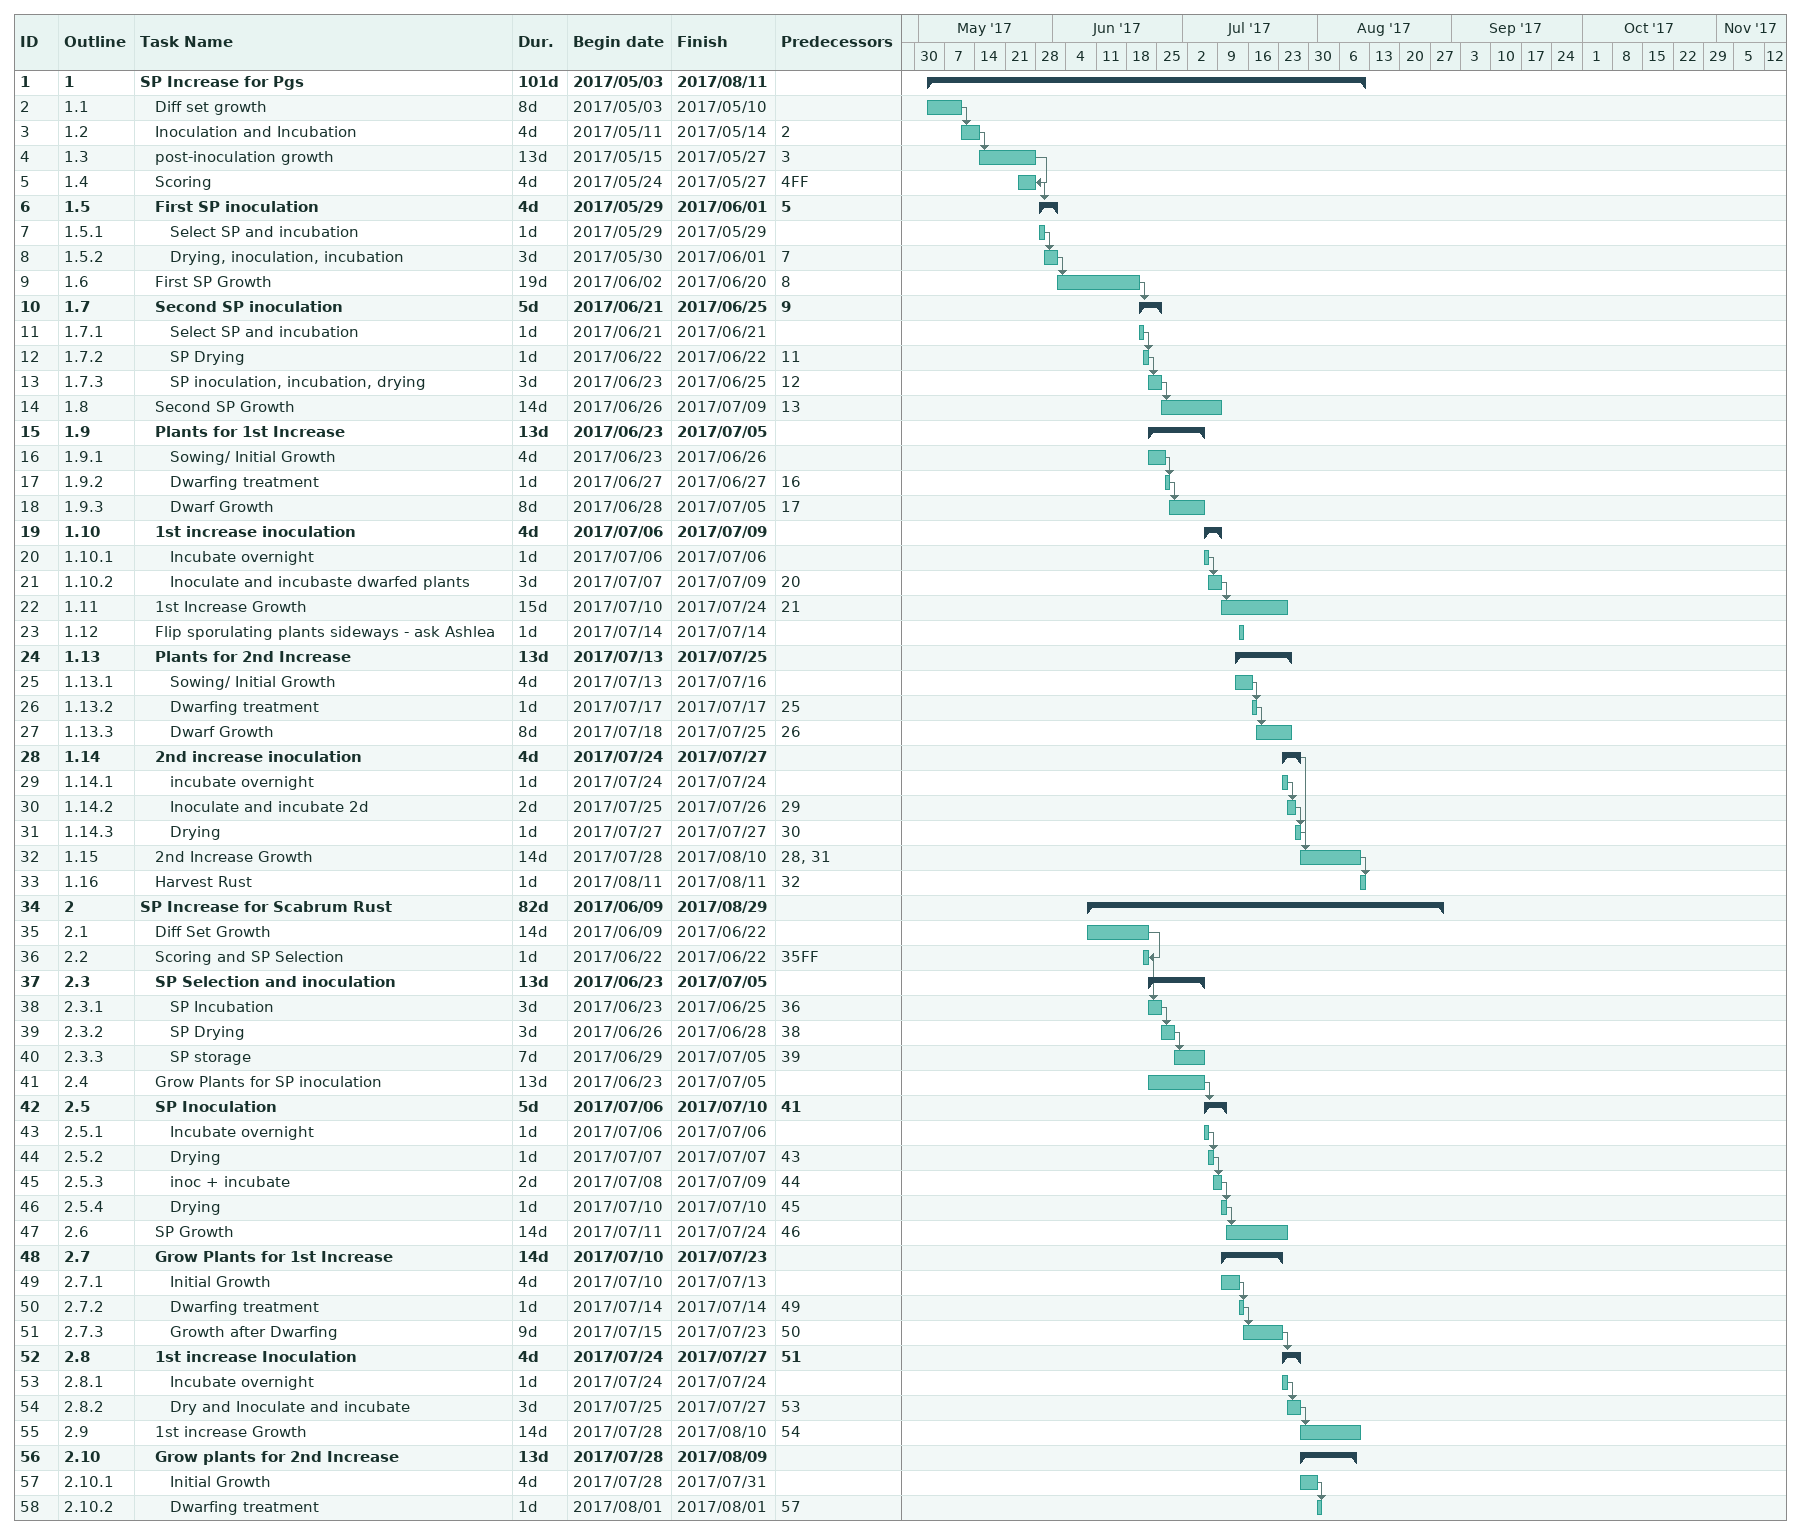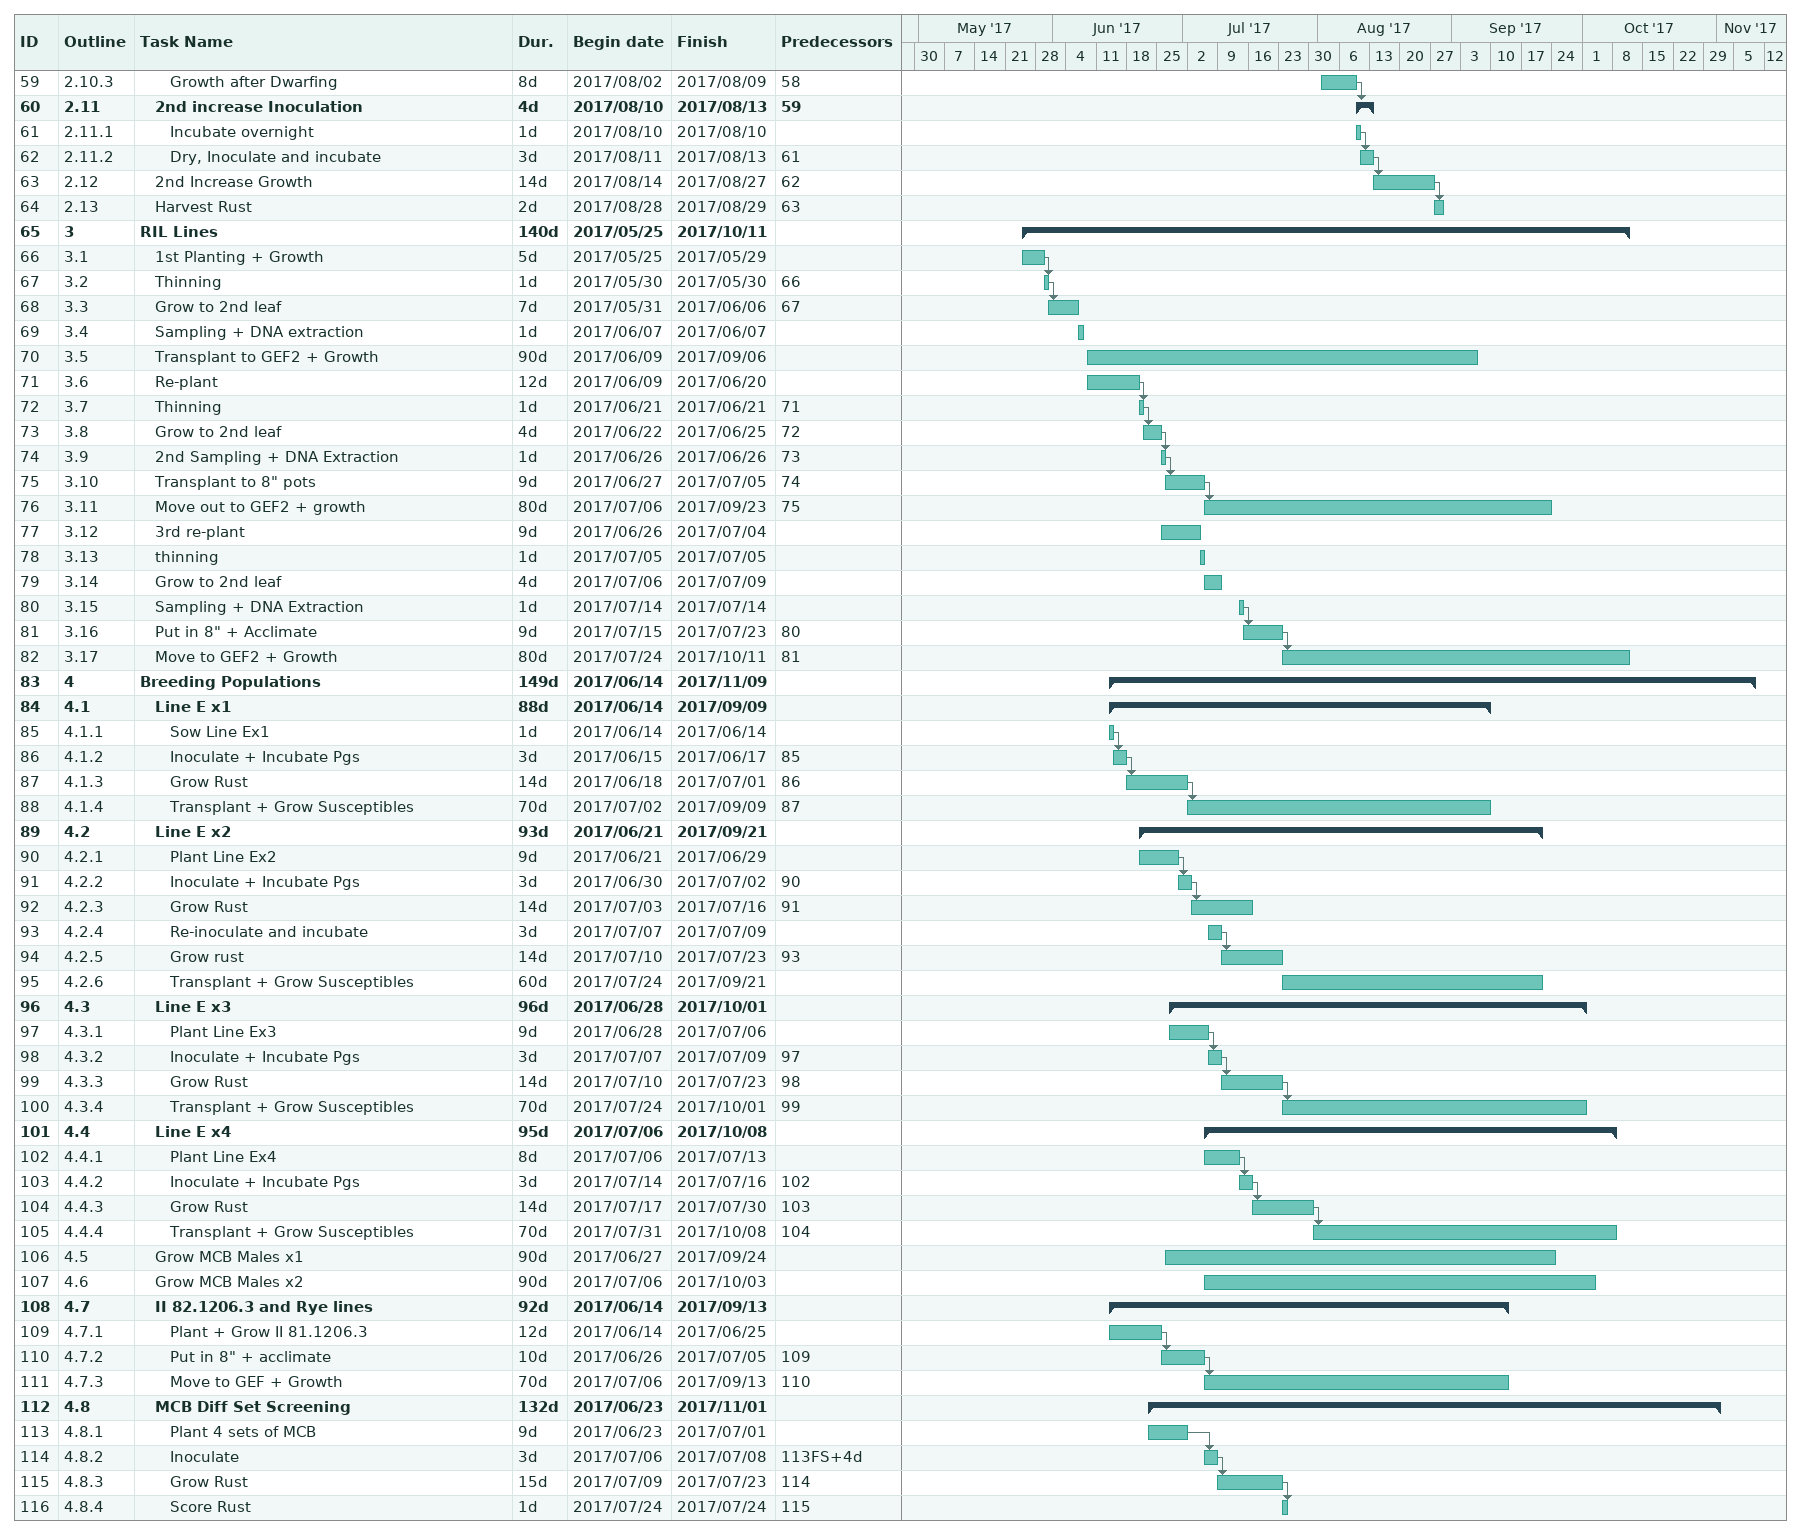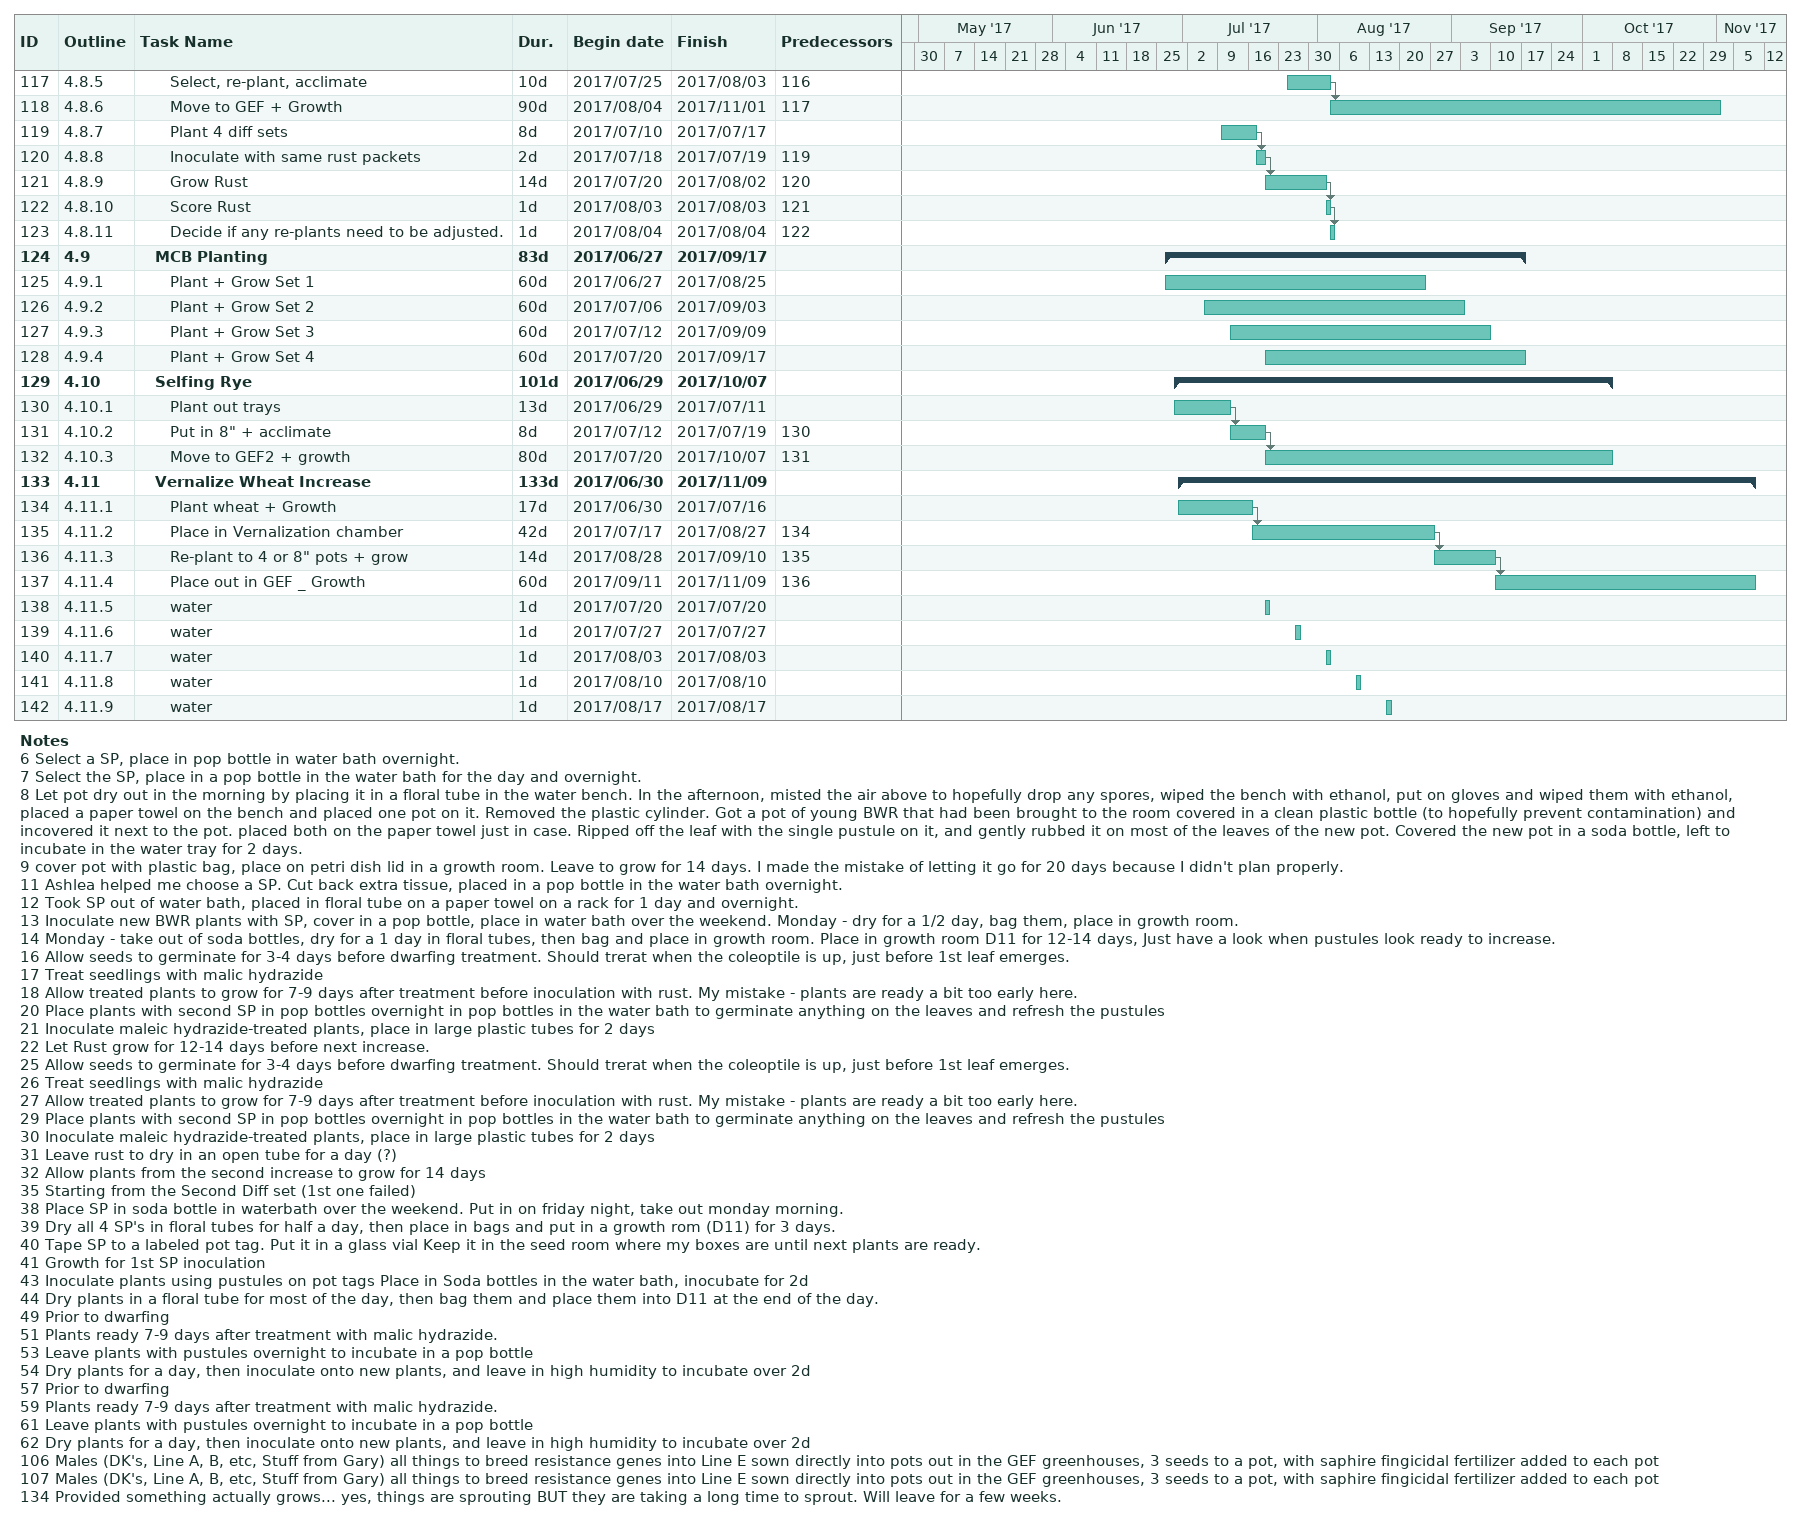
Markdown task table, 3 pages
| ID | WBS | Task | Duration | Start | Finish | Predecessors |
|---|---|---|---|---|---|---|
| 1 | 1 | **SP Increase for Pgs** | 101d | 2017-05-03 | 2017-08-11 |  |
| 2 | 1.1 | Diff set growth | 8d | 2017-05-03 | 2017-05-10 |  |
| 3 | 1.2 | Inoculation and Incubation | 4d | 2017-05-11 | 2017-05-14 | 2 |
| 4 | 1.3 | post-inoculation growth | 13d | 2017-05-15 | 2017-05-27 | 3 |
| 5 | 1.4 | Scoring | 4d | 2017-05-24 | 2017-05-27 | 4FF |
| 6 | 1.5 | **First SP inoculation** | 4d | 2017-05-29 | 2017-06-01 | 5 |
| 7 | 1.5.1 | Select SP and incubation | 1d | 2017-05-29 | 2017-05-29 |  |
| 8 | 1.5.2 | Drying, inoculation, incubation | 3d | 2017-05-30 | 2017-06-01 | 7 |
| 9 | 1.6 | First SP Growth | 19d | 2017-06-02 | 2017-06-20 | 8 |
| 10 | 1.7 | **Second SP inoculation** | 5d | 2017-06-21 | 2017-06-25 | 9 |
| 11 | 1.7.1 | Select SP and incubation | 1d | 2017-06-21 | 2017-06-21 |  |
| 12 | 1.7.2 | SP Drying | 1d | 2017-06-22 | 2017-06-22 | 11 |
| 13 | 1.7.3 | SP inoculation, incubation, drying | 3d | 2017-06-23 | 2017-06-25 | 12 |
| 14 | 1.8 | Second SP Growth | 14d | 2017-06-26 | 2017-07-09 | 13 |
| 15 | 1.9 | **Plants for 1st Increase** | 13d | 2017-06-23 | 2017-07-05 |  |
| 16 | 1.9.1 | Sowing/ Initial Growth | 4d | 2017-06-23 | 2017-06-26 |  |
| 17 | 1.9.2 | Dwarfing treatment | 1d | 2017-06-27 | 2017-06-27 | 16 |
| 18 | 1.9.3 | Dwarf Growth | 8d | 2017-06-28 | 2017-07-05 | 17 |
| 19 | 1.10 | **1st increase inoculation** | 4d | 2017-07-06 | 2017-07-09 |  |
| 20 | 1.10.1 | Incubate overnight | 1d | 2017-07-06 | 2017-07-06 |  |
| 21 | 1.10.2 | Inoculate and incubaste dwarfed plants | 3d | 2017-07-07 | 2017-07-09 | 20 |
| 22 | 1.11 | 1st Increase Growth | 15d | 2017-07-10 | 2017-07-24 | 21 |
| 23 | 1.12 | Flip sporulating plants sideways - ask Ashlea | 1d | 2017-07-14 | 2017-07-14 |  |
| 24 | 1.13 | **Plants for 2nd Increase** | 13d | 2017-07-13 | 2017-07-25 |  |
| 25 | 1.13.1 | Sowing/ Initial Growth | 4d | 2017-07-13 | 2017-07-16 |  |
| 26 | 1.13.2 | Dwarfing treatment | 1d | 2017-07-17 | 2017-07-17 | 25 |
| 27 | 1.13.3 | Dwarf Growth | 8d | 2017-07-18 | 2017-07-25 | 26 |
| 28 | 1.14 | **2nd increase inoculation** | 4d | 2017-07-24 | 2017-07-27 |  |
| 29 | 1.14.1 | incubate overnight | 1d | 2017-07-24 | 2017-07-24 |  |
| 30 | 1.14.2 | Inoculate and incubate 2d | 2d | 2017-07-25 | 2017-07-26 | 29 |
| 31 | 1.14.3 | Drying | 1d | 2017-07-27 | 2017-07-27 | 30 |
| 32 | 1.15 | 2nd Increase Growth | 14d | 2017-07-28 | 2017-08-10 | 28, 31 |
| 33 | 1.16 | Harvest Rust | 1d | 2017-08-11 | 2017-08-11 | 32 |
| 34 | 2 | **SP Increase for Scabrum Rust** | 82d | 2017-06-09 | 2017-08-29 |  |
| 35 | 2.1 | Diff Set Growth | 14d | 2017-06-09 | 2017-06-22 |  |
| 36 | 2.2 | Scoring and SP Selection | 1d | 2017-06-22 | 2017-06-22 | 35FF |
| 37 | 2.3 | **SP Selection and inoculation** | 13d | 2017-06-23 | 2017-07-05 |  |
| 38 | 2.3.1 | SP Incubation | 3d | 2017-06-23 | 2017-06-25 | 36 |
| 39 | 2.3.2 | SP Drying | 3d | 2017-06-26 | 2017-06-28 | 38 |
| 40 | 2.3.3 | SP storage | 7d | 2017-06-29 | 2017-07-05 | 39 |
| 41 | 2.4 | Grow Plants for SP inoculation | 13d | 2017-06-23 | 2017-07-05 |  |
| 42 | 2.5 | **SP Inoculation** | 5d | 2017-07-06 | 2017-07-10 | 41 |
| 43 | 2.5.1 | Incubate overnight | 1d | 2017-07-06 | 2017-07-06 |  |
| 44 | 2.5.2 | Drying | 1d | 2017-07-07 | 2017-07-07 | 43 |
| 45 | 2.5.3 | inoc + incubate | 2d | 2017-07-08 | 2017-07-09 | 44 |
| 46 | 2.5.4 | Drying | 1d | 2017-07-10 | 2017-07-10 | 45 |
| 47 | 2.6 | SP Growth | 14d | 2017-07-11 | 2017-07-24 | 46 |
| 48 | 2.7 | **Grow Plants for 1st Increase** | 14d | 2017-07-10 | 2017-07-23 |  |
| 49 | 2.7.1 | Initial Growth | 4d | 2017-07-10 | 2017-07-13 |  |
| 50 | 2.7.2 | Dwarfing treatment | 1d | 2017-07-14 | 2017-07-14 | 49 |
| 51 | 2.7.3 | Growth after Dwarfing | 9d | 2017-07-15 | 2017-07-23 | 50 |
| 52 | 2.8 | **1st increase Inoculation** | 4d | 2017-07-24 | 2017-07-27 | 51 |
| 53 | 2.8.1 | Incubate overnight | 1d | 2017-07-24 | 2017-07-24 |  |
| 54 | 2.8.2 | Dry and Inoculate and incubate | 3d | 2017-07-25 | 2017-07-27 | 53 |
| 55 | 2.9 | 1st increase Growth | 14d | 2017-07-28 | 2017-08-10 | 54 |
| 56 | 2.10 | **Grow plants for 2nd Increase** | 13d | 2017-07-28 | 2017-08-09 |  |
| 57 | 2.10.1 | Initial Growth | 4d | 2017-07-28 | 2017-07-31 |  |
| 58 | 2.10.2 | Dwarfing treatment | 1d | 2017-08-01 | 2017-08-01 | 57 |
| 59 | 2.10.3 | Growth after Dwarfing | 8d | 2017-08-02 | 2017-08-09 | 58 |
| 60 | 2.11 | **2nd increase Inoculation** | 4d | 2017-08-10 | 2017-08-13 | 59 |
| 61 | 2.11.1 | Incubate overnight | 1d | 2017-08-10 | 2017-08-10 |  |
| 62 | 2.11.2 | Dry, Inoculate and incubate | 3d | 2017-08-11 | 2017-08-13 | 61 |
| 63 | 2.12 | 2nd Increase Growth | 14d | 2017-08-14 | 2017-08-27 | 62 |
| 64 | 2.13 | Harvest Rust | 2d | 2017-08-28 | 2017-08-29 | 63 |
| 65 | 3 | **RIL Lines** | 140d | 2017-05-25 | 2017-10-11 |  |
| 66 | 3.1 | 1st Planting + Growth | 5d | 2017-05-25 | 2017-05-29 |  |
| 67 | 3.2 | Thinning | 1d | 2017-05-30 | 2017-05-30 | 66 |
| 68 | 3.3 | Grow to 2nd leaf | 7d | 2017-05-31 | 2017-06-06 | 67 |
| 69 | 3.4 | Sampling + DNA extraction | 1d | 2017-06-07 | 2017-06-07 |  |
| 70 | 3.5 | Transplant to GEF2 + Growth | 90d | 2017-06-09 | 2017-09-06 |  |
| 71 | 3.6 | Re-plant | 12d | 2017-06-09 | 2017-06-20 |  |
| 72 | 3.7 | Thinning | 1d | 2017-06-21 | 2017-06-21 | 71 |
| 73 | 3.8 | Grow to 2nd leaf | 4d | 2017-06-22 | 2017-06-25 | 72 |
| 74 | 3.9 | 2nd Sampling + DNA Extraction | 1d | 2017-06-26 | 2017-06-26 | 73 |
| 75 | 3.10 | Transplant to 8" pots | 9d | 2017-06-27 | 2017-07-05 | 74 |
| 76 | 3.11 | Move out to GEF2 + growth | 80d | 2017-07-06 | 2017-09-23 | 75 |
| 77 | 3.12 | 3rd re-plant | 9d | 2017-06-26 | 2017-07-04 |  |
| 78 | 3.13 | thinning | 1d | 2017-07-05 | 2017-07-05 |  |
| 79 | 3.14 | Grow to 2nd leaf | 4d | 2017-07-06 | 2017-07-09 |  |
| 80 | 3.15 | Sampling + DNA Extraction | 1d | 2017-07-14 | 2017-07-14 |  |
| 81 | 3.16 | Put in 8" + Acclimate | 9d | 2017-07-15 | 2017-07-23 | 80 |
| 82 | 3.17 | Move to GEF2 + Growth | 80d | 2017-07-24 | 2017-10-11 | 81 |
| 83 | 4 | **Breeding Populations** | 149d | 2017-06-14 | 2017-11-09 |  |
| 84 | 4.1 | **Line E x1** | 88d | 2017-06-14 | 2017-09-09 |  |
| 85 | 4.1.1 | Sow Line Ex1 | 1d | 2017-06-14 | 2017-06-14 |  |
| 86 | 4.1.2 | Inoculate + Incubate Pgs | 3d | 2017-06-15 | 2017-06-17 | 85 |
| 87 | 4.1.3 | Grow Rust | 14d | 2017-06-18 | 2017-07-01 | 86 |
| 88 | 4.1.4 | Transplant + Grow Susceptibles | 70d | 2017-07-02 | 2017-09-09 | 87 |
| 89 | 4.2 | **Line E x2** | 93d | 2017-06-21 | 2017-09-21 |  |
| 90 | 4.2.1 | Plant Line Ex2 | 9d | 2017-06-21 | 2017-06-29 |  |
| 91 | 4.2.2 | Inoculate + Incubate Pgs | 3d | 2017-06-30 | 2017-07-02 | 90 |
| 92 | 4.2.3 | Grow Rust | 14d | 2017-07-03 | 2017-07-16 | 91 |
| 93 | 4.2.4 | Re-inoculate and incubate | 3d | 2017-07-07 | 2017-07-09 |  |
| 94 | 4.2.5 | Grow rust | 14d | 2017-07-10 | 2017-07-23 | 93 |
| 95 | 4.2.6 | Transplant + Grow Susceptibles | 60d | 2017-07-24 | 2017-09-21 |  |
| 96 | 4.3 | **Line E x3** | 96d | 2017-06-28 | 2017-10-01 |  |
| 97 | 4.3.1 | Plant Line Ex3 | 9d | 2017-06-28 | 2017-07-06 |  |
| 98 | 4.3.2 | Inoculate + Incubate Pgs | 3d | 2017-07-07 | 2017-07-09 | 97 |
| 99 | 4.3.3 | Grow Rust | 14d | 2017-07-10 | 2017-07-23 | 98 |
| 100 | 4.3.4 | Transplant + Grow Susceptibles | 70d | 2017-07-24 | 2017-10-01 | 99 |
| 101 | 4.4 | **Line E x4** | 95d | 2017-07-06 | 2017-10-08 |  |
| 102 | 4.4.1 | Plant Line Ex4 | 8d | 2017-07-06 | 2017-07-13 |  |
| 103 | 4.4.2 | Inoculate + Incubate Pgs | 3d | 2017-07-14 | 2017-07-16 | 102 |
| 104 | 4.4.3 | Grow Rust | 14d | 2017-07-17 | 2017-07-30 | 103 |
| 105 | 4.4.4 | Transplant + Grow Susceptibles | 70d | 2017-07-31 | 2017-10-08 | 104 |
| 106 | 4.5 | Grow MCB Males x1 | 90d | 2017-06-27 | 2017-09-24 |  |
| 107 | 4.6 | Grow MCB Males x2 | 90d | 2017-07-06 | 2017-10-03 |  |
| 108 | 4.7 | **II 82.1206.3 and Rye lines** | 92d | 2017-06-14 | 2017-09-13 |  |
| 109 | 4.7.1 | Plant + Grow II 81.1206.3 | 12d | 2017-06-14 | 2017-06-25 |  |
| 110 | 4.7.2 | Put in 8" + acclimate | 10d | 2017-06-26 | 2017-07-05 | 109 |
| 111 | 4.7.3 | Move to GEF + Growth | 70d | 2017-07-06 | 2017-09-13 | 110 |
| 112 | 4.8 | **MCB Diff Set Screening** | 132d | 2017-06-23 | 2017-11-01 |  |
| 113 | 4.8.1 | Plant 4 sets of MCB | 9d | 2017-06-23 | 2017-07-01 |  |
| 114 | 4.8.2 | Inoculate | 3d | 2017-07-06 | 2017-07-08 | 113FS+4d |
| 115 | 4.8.3 | Grow Rust | 15d | 2017-07-09 | 2017-07-23 | 114 |
| 116 | 4.8.4 | Score Rust | 1d | 2017-07-24 | 2017-07-24 | 115 |
| 117 | 4.8.5 | Select, re-plant, acclimate | 10d | 2017-07-25 | 2017-08-03 | 116 |
| 118 | 4.8.6 | Move to GEF + Growth | 90d | 2017-08-04 | 2017-11-01 | 117 |
| 119 | 4.8.7 | Plant 4 diff sets | 8d | 2017-07-10 | 2017-07-17 |  |
| 120 | 4.8.8 | Inoculate with same rust packets | 2d | 2017-07-18 | 2017-07-19 | 119 |
| 121 | 4.8.9 | Grow Rust | 14d | 2017-07-20 | 2017-08-02 | 120 |
| 122 | 4.8.10 | Score Rust | 1d | 2017-08-03 | 2017-08-03 | 121 |
| 123 | 4.8.11 | Decide if any re-plants need to be adjusted. | 1d | 2017-08-04 | 2017-08-04 | 122 |
| 124 | 4.9 | **MCB Planting** | 83d | 2017-06-27 | 2017-09-17 |  |
| 125 | 4.9.1 | Plant + Grow Set 1 | 60d | 2017-06-27 | 2017-08-25 |  |
| 126 | 4.9.2 | Plant + Grow Set 2 | 60d | 2017-07-06 | 2017-09-03 |  |
| 127 | 4.9.3 | Plant + Grow Set 3 | 60d | 2017-07-12 | 2017-09-09 |  |
| 128 | 4.9.4 | Plant + Grow Set 4 | 60d | 2017-07-20 | 2017-09-17 |  |
| 129 | 4.10 | **Selfing Rye** | 101d | 2017-06-29 | 2017-10-07 |  |
| 130 | 4.10.1 | Plant out trays | 13d | 2017-06-29 | 2017-07-11 |  |
| 131 | 4.10.2 | Put in 8" + acclimate | 8d | 2017-07-12 | 2017-07-19 | 130 |
| 132 | 4.10.3 | Move to GEF2 + growth | 80d | 2017-07-20 | 2017-10-07 | 131 |
| 133 | 4.11 | **Vernalize Wheat Increase** | 133d | 2017-06-30 | 2017-11-09 |  |
| 134 | 4.11.1 | Plant wheat + Growth | 17d | 2017-06-30 | 2017-07-16 |  |
| 135 | 4.11.2 | Place in Vernalization chamber | 42d | 2017-07-17 | 2017-08-27 | 134 |
| 136 | 4.11.3 | Re-plant to 4 or 8" pots + grow | 14d | 2017-08-28 | 2017-09-10 | 135 |
| 137 | 4.11.4 | Place out in GEF _ Growth | 60d | 2017-09-11 | 2017-11-09 | 136 |
| 138 | 4.11.5 | water | 1d | 2017-07-20 | 2017-07-20 |  |
| 139 | 4.11.6 | water | 1d | 2017-07-27 | 2017-07-27 |  |
| 140 | 4.11.7 | water | 1d | 2017-08-03 | 2017-08-03 |  |
| 141 | 4.11.8 | water | 1d | 2017-08-10 | 2017-08-10 |  |
| 142 | 4.11.9 | water | 1d | 2017-08-17 | 2017-08-17 |  |

Notes
- 6: Select a SP, place in pop bottle in water bath overnight.
- 7: Select the SP, place in a pop bottle in the water bath for the day and overnight.
- 8: Let pot dry out in the morning by placing it in a floral tube in the water bench. In the afternoon, misted the air above to hopefully drop any spores, wiped the bench with ethanol, put on gloves and wiped them with ethanol, placed a paper towel on the bench and placed one pot on it. Removed the plastic cylinder. Got a pot of young BWR that had been brought to the room covered in a clean plastic bottle (to hopefully prevent contamination) and incovered it next to the pot. placed both on the paper towel just in case. Ripped off the leaf with the single pustule on it, and gently rubbed it on most of the leaves of the new pot. Covered the new pot in a soda bottle, left to incubate in the water tray for 2 days.
- 9: cover pot with plastic bag, place on petri dish lid in a growth room. Leave to grow for 14 days. I made the mistake of letting it go for 20 days because I didn't plan properly.
- 11: Ashlea helped me choose a SP. Cut back extra tissue, placed in a pop bottle in the water bath overnight.
- 12: Took SP out of water bath, placed in floral tube on a paper towel on a rack for 1 day and overnight.
- 13: Inoculate new BWR plants with SP, cover in a pop bottle, place in water bath over the weekend. Monday - dry for a 1/2 day, bag them, place in growth room.
- 14: Monday - take out of soda bottles, dry for a 1 day in floral tubes, then bag and place in growth room. Place in growth room D11 for 12-14 days, Just have a look when pustules look ready to increase.
- 16: Allow seeds to germinate for 3-4 days before dwarfing treatment. Should trerat when the coleoptile is up, just before 1st leaf emerges.
- 17: Treat seedlings with malic hydrazide
- 18: Allow treated plants to grow for 7-9 days after treatment before inoculation with rust. My mistake - plants are ready a bit too early here.
- 20: Place plants with second SP in pop bottles overnight in pop bottles in the water bath to germinate anything on the leaves and refresh the pustules
- 21: Inoculate maleic hydrazide-treated plants, place in large plastic tubes for 2 days
- 22: Let Rust grow for 12-14 days before next increase.
- 25: Allow seeds to germinate for 3-4 days before dwarfing treatment. Should trerat when the coleoptile is up, just before 1st leaf emerges.
- 26: Treat seedlings with malic hydrazide
- 27: Allow treated plants to grow for 7-9 days after treatment before inoculation with rust. My mistake - plants are ready a bit too early here.
- 29: Place plants with second SP in pop bottles overnight in pop bottles in the water bath to germinate anything on the leaves and refresh the pustules
- 30: Inoculate maleic hydrazide-treated plants, place in large plastic tubes for 2 days
- 31: Leave rust to dry in an open tube for a day (?)
- 32: Allow plants from the second increase to grow for 14 days
- 35: Starting from the Second Diff set (1st one failed)
- 38: Place SP in soda bottle in waterbath over the weekend. Put in on friday night, take out monday morning.
- 39: Dry all 4 SP's in floral tubes for half a day, then place in bags and put in a growth rom (D11) for 3 days.
- 40: Tape SP to a labeled pot tag. Put it in a glass vial Keep it in the seed room where my boxes are until next plants are ready.
- 41: Growth for 1st SP inoculation
- 43: Inoculate plants using pustules on pot tags Place in Soda bottles in the water bath, inocubate for 2d
- 44: Dry plants in a floral tube for most of the day, then bag them and place them into D11 at the end of the day.
- 49: Prior to dwarfing
- 51: Plants ready 7-9 days after treatment with malic hydrazide.
- 53: Leave plants with pustules overnight to incubate in a pop bottle
- 54: Dry plants for a day, then inoculate onto new plants, and leave in high humidity to incubate over 2d
- 57: Prior to dwarfing
- 59: Plants ready 7-9 days after treatment with malic hydrazide.
- 61: Leave plants with pustules overnight to incubate in a pop bottle
- 62: Dry plants for a day, then inoculate onto new plants, and leave in high humidity to incubate over 2d
- 106: Males (DK's, Line A, B, etc, Stuff from Gary) all things to breed resistance genes into Line E sown directly into pots out in the GEF greenhouses, 3 seeds to a pot, with saphire fingicidal fertilizer added to each pot
- 107: Males (DK's, Line A, B, etc, Stuff from Gary) all things to breed resistance genes into Line E sown directly into pots out in the GEF greenhouses, 3 seeds to a pot, with saphire fingicidal fertilizer added to each pot
- 134: Provided something actually grows... yes, things are sprouting BUT they are taking a long time to sprout. Will leave for a few weeks.
